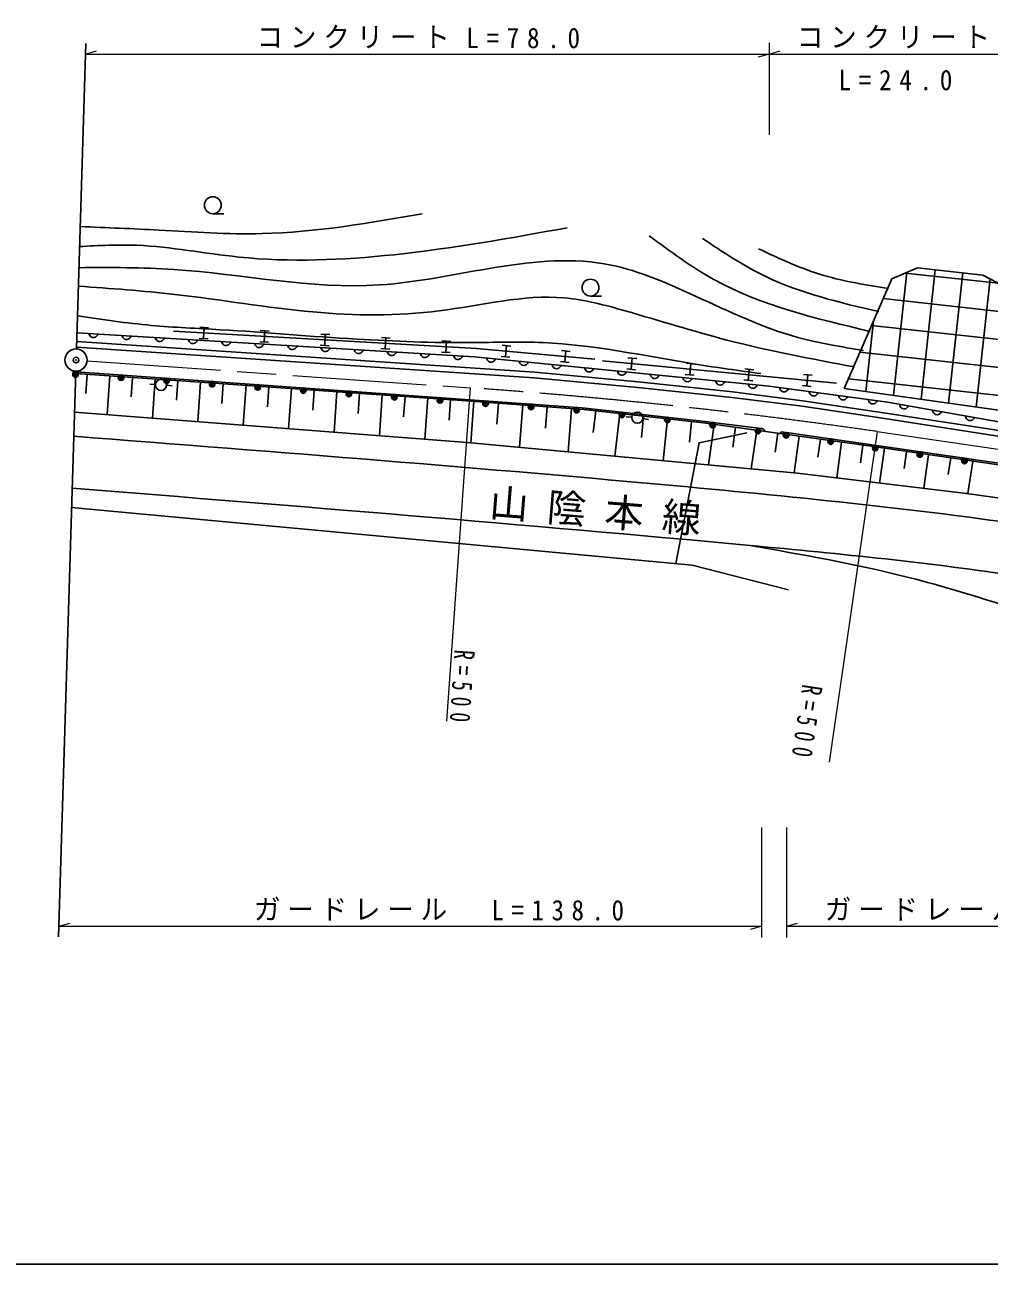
# Model space of a CAD drawing. Units: millimetres, scale not verified. Extents: x 40000 to 680000, y 20000 to 380000.
# Drawn here: x 273855 to 360442, y 205000 to 316276 of the extents above; entities that cross this region are included whole.
import ezdxf

# ---------------------------------------------------------------- set-up
doc = ezdxf.new("R2010")
doc.units = ezdxf.units.MM
doc.header["$LTSCALE"] = 1000
doc.header["$PDMODE"] = 32
doc.header["$PDSIZE"] = 500
doc.linetypes.add('CHAIN', pattern=[18.5, 12, -1.5, 3.5, -1.5])
for name, color, linetype, lineweight in [('M-BGD', 7, 'Continuous', 25), ('M-BMK', 2, 'CHAIN', 13), ('M-BMK-SRVR', 3, 'Continuous', 25), ('M-STR-HTXT', 7, 'Continuous', 13), ('M-TTL-BAND', 7, 'Continuous', 25)]:
    doc.layers.add(name, color=color, linetype=linetype, lineweight=lineweight)
doc.layers.add('M-BMK-HTXT', color=7, linetype='Continuous')
doc.layers.add('M-OTRS', color=6, linetype='Continuous')
doc.styles.add('ＭＳ ゴシック', font='')
doc.styles.get('ＭＳ ゴシック').set_extended_font_data('MS Gothic')

msp = doc.modelspace()

# ---------------------------------------------------------------- hatches: boundary and pattern name
at = {"layer": 'M-BGD'}
h = msp.add_hatch(dxfattribs=at)
h.set_pattern_fill('USER', color=256, style=0, pattern_type=2)
h.set_pattern_definition([(83.7487, (112484, 531576), (-2485.135, 272.223), []), (353.7487, (112484, 531576), (272.223, 2485.135), [])])
h.paths.add_polyline_path([(347414, 283612), (362560, 281500), (363689, 291804), (359866, 293806), (354004, 294462), (351710, 293479)])

# ---------------------------------------------------------------- linework, layer by layer
for p, q in [((290737, 299313), (291737, 299313)), ((324645, 291917), (325645, 291917)), ((289562, 289124), (290361, 289078)), ((289962, 289101), (289905, 288103)), ((294999, 288815), (295798, 288769)), ((295399, 288792), (295342, 287793)), ((300437, 288505), (301235, 288460)), ((300836, 288483), (300779, 287484)), ((290304, 288080), (289505, 288125)), ((295741, 287771), (294943, 287816)), ((301179, 287462), (300380, 287507)), ((306616, 287152), (305817, 287198)), ((305874, 288196), (306673, 288151)), ((306273, 288173), (306217, 287175)), ((311311, 287887), (312110, 287842)), ((311711, 287864), (311654, 286866)), ((316708, 287505), (317504, 287433)), ((317106, 287469), (317016, 286473)), ((312053, 286843), (311255, 286889)), ((317415, 286437), (316618, 286509)), ((322735, 285959), (321938, 286031)), ((322028, 287027), (322825, 286955)), ((322426, 286991), (322337, 285995)), ((325719, 286095), (346738, 284102)), ((327996, 286381), (328792, 286305)), ((328394, 286343), (328299, 285348)), ((278427, 285130), (278128, 285151)), ((312973, 282676), (278427, 285130)), ((279442, 284904), (279322, 283171)), ((328698, 285310), (327901, 285385)), ((333952, 284812), (333156, 284887)), ((333250, 285883), (334047, 285807)), ((333648, 285845), (333554, 284850)), ((338505, 285385), (339301, 285309)), ((338903, 285347), (338809, 284351)), ((343759, 284886), (344556, 284811)), ((281482, 284762), (281239, 281280)), ((283521, 284620), (283399, 282871)), ((285588, 283981), (285089, 284015)), ((285560, 284478), (285316, 280965)), ((286585, 283908), (287083, 283869)), ((287600, 284335), (287477, 282571)), ((289639, 284193), (289392, 280650)), ((291678, 284051), (291554, 282272)), ((293718, 283909), (293468, 280335)), ((295757, 283767), (295632, 281972)), ((339207, 284314), (338410, 284389)), ((344461, 283815), (343665, 283891)), ((344158, 284849), (344063, 283853)), ((297796, 283625), (297545, 280019)), ((299836, 283482), (299709, 281672)), ((301875, 283340), (301621, 279704)), ((303914, 283198), (303787, 281372)), ((305954, 283056), (305698, 279389)), ((307993, 282914), (307864, 281072)), ((310032, 282772), (309774, 279073)), ((323906, 281892), (312973, 282676)), ((312071, 282629), (311942, 280773)), ((314185, 282475), (313901, 278749)), ((316374, 282308), (316230, 280426)), ((318563, 282141), (318273, 278341)), ((320751, 281974), (320605, 280055)), ((322940, 281807), (322644, 277932)), ((334685, 280698), (323906, 281892)), ((325111, 281605), (324898, 279673)), ((327264, 281367), (326842, 277540)), ((328361, 281047), (327862, 281088)), ((329418, 281130), (329209, 279234)), ((329353, 280928), (329847, 280851)), ((331571, 280893), (331157, 277137)), ((333724, 280655), (333520, 278795)), ((339716, 280056), (334685, 280698)), ((335755, 280404), (335247, 276755)), ((337661, 280139), (337413, 278357)), ((339568, 279873), (339084, 276396)), ((340014, 280018), (339716, 280056)), ((341475, 279608), (341239, 277913)), ((342242, 279672), (341945, 279714)), ((378276, 274482), (342242, 279672)), ((343382, 279343), (342922, 276038)), ((345289, 279077), (345062, 277448)), ((347195, 278812), (346747, 275591)), ((349102, 278547), (348881, 276955)), ((351045, 278269), (350587, 275135)), ((353025, 277979), (352799, 276439)), ((355004, 277690), (354561, 274663)), ((356983, 277400), (356766, 275914)), ((358962, 277111), (358535, 274189))]:
    msp.add_line(p, q, dxfattribs=at)
msp.add_lwpolyline([(347414, 283612), (362560, 281500), (363689, 291804), (359866, 293806), (354004, 294462), (351710, 293479)], close=True, dxfattribs=at)
for points in [[(383679, 278857), (378283, 281615), (368329, 283534), (363172, 280296), (351300, 282395), (340686, 283834), (314243, 286472), (278534, 288629)], [(279623, 288563), (279649, 288465), (279692, 288382), (279767, 288298), (279844, 288245), (279938, 288207), (280066, 288200), (280163, 288226), (280246, 288269), (280331, 288344), (280383, 288421), (280421, 288515)], [(282598, 288383), (282625, 288285), (282668, 288203), (282743, 288118), (282820, 288065), (282914, 288028), (283041, 288020), (283139, 288046), (283222, 288089), (283306, 288164), (283359, 288241), (283397, 288335)], [(287214, 288756), (314401, 287210), (325042, 286254)], [(278495, 287337), (319601, 284580), (329183, 283683), (337325, 282820), (343638, 282027), (350874, 280957), (363329, 279025), (368426, 280785), (377327, 279784), (385607, 277093), (402252, 274402), (405116, 274229)], [(278528, 287836), (319641, 285078), (329235, 284180), (337382, 283317), (343706, 282522), (350951, 281451), (363283, 279538), (368369, 281294), (377433, 280275), (385725, 277580), (402307, 274900), (405100, 274731)], [(285574, 288203), (285600, 288106), (285643, 288023), (285718, 287938), (285795, 287886), (285889, 287848), (286017, 287840), (286115, 287866), (286197, 287909), (286282, 287984), (286335, 288061), (286373, 288155)], [(288550, 288024), (288576, 287926), (288619, 287843), (288694, 287759), (288771, 287706), (288865, 287668), (288993, 287660), (289090, 287687), (289173, 287730), (289258, 287805), (289311, 287882), (289348, 287976)], [(291526, 287844), (291552, 287746), (291595, 287664), (291670, 287579), (291747, 287526), (291841, 287488), (291968, 287481), (292066, 287507), (292149, 287550), (292234, 287625), (292286, 287702), (292324, 287796)], [(294501, 287664), (294527, 287567), (294571, 287484), (294646, 287399), (294722, 287346), (294816, 287309), (294944, 287301), (295042, 287327), (295125, 287370), (295209, 287445), (295262, 287522), (295300, 287616)], [(297477, 287485), (297503, 287387), (297546, 287304), (297621, 287219), (297698, 287167), (297792, 287129), (297920, 287121), (298018, 287147), (298100, 287190), (298185, 287266), (298238, 287342), (298276, 287436)], [(300453, 287305), (300479, 287207), (300522, 287124), (300597, 287040), (300674, 286987), (300768, 286949), (300896, 286942), (300993, 286968), (301076, 287011), (301161, 287086), (301214, 287163), (301251, 287257)], [(303428, 287125), (303455, 287027), (303498, 286945), (303573, 286860), (303650, 286807), (303744, 286770), (303871, 286762), (303969, 286788), (304052, 286831), (304137, 286906), (304189, 286983), (304227, 287077)], [(306404, 286945), (306430, 286848), (306473, 286765), (306548, 286680), (306625, 286628), (306719, 286590), (306847, 286582), (306945, 286608), (307028, 286651), (307112, 286726), (307165, 286803), (307203, 286897)], [(309380, 286766), (309406, 286668), (309449, 286585), (309524, 286501), (309601, 286448), (309695, 286410), (309823, 286402), (309921, 286429), (310003, 286472), (310088, 286547), (310141, 286624), (310178, 286718)], [(312356, 286586), (312382, 286488), (312425, 286406), (312500, 286321), (312577, 286268), (312671, 286230), (312798, 286223), (312896, 286249), (312979, 286292), (313064, 286367), (313116, 286444), (313154, 286538)], [(315314, 286365), (315336, 286267), (315376, 286182), (315448, 286095), (315522, 286039), (315615, 285998), (315742, 285985), (315841, 286007), (315925, 286047), (316013, 286119), (316068, 286193), (316110, 286286)], [(318252, 286072), (318274, 285973), (318314, 285889), (318386, 285801), (318461, 285746), (318553, 285704), (318680, 285692), (318779, 285714), (318863, 285754), (318951, 285825), (319007, 285900), (319048, 285993)], [(278423, 284975), (313091, 282558), (324034, 281723), (334801, 280537), (350056, 278414), (393600, 272042)], [(321190, 285779), (321212, 285680), (321252, 285596), (321324, 285508), (321399, 285453), (321491, 285411), (321618, 285399), (321717, 285421), (321802, 285461), (321889, 285532), (321945, 285607), (321986, 285699)], [(324128, 285486), (324151, 285387), (324190, 285303), (324262, 285215), (324337, 285159), (324429, 285118), (324557, 285105), (324655, 285128), (324740, 285167), (324827, 285239), (324883, 285314), (324924, 285406)], [(327066, 285193), (327089, 285094), (327129, 285010), (327200, 284922), (327275, 284866), (327367, 284825), (327495, 284812), (327594, 284835), (327678, 284874), (327765, 284946), (327821, 285021), (327863, 285113)], [(330005, 284899), (330027, 284801), (330067, 284716), (330138, 284629), (330213, 284573), (330306, 284532), (330433, 284519), (330532, 284541), (330616, 284581), (330704, 284653), (330759, 284728), (330801, 284820)], [(332943, 284606), (332965, 284508), (333005, 284423), (333077, 284336), (333151, 284280), (333244, 284239), (333371, 284226), (333470, 284248), (333554, 284288), (333642, 284360), (333698, 284435), (333739, 284527)], [(335881, 284313), (335903, 284214), (335943, 284130), (336015, 284043), (336090, 283987), (336182, 283945), (336309, 283933), (336408, 283955), (336492, 283995), (336580, 284067), (336636, 284141), (336677, 284234)], [(338819, 284020), (338842, 283921), (338881, 283837), (338953, 283749), (339028, 283694), (339120, 283652), (339248, 283640), (339346, 283662), (339431, 283702), (339518, 283773), (339574, 283848), (339615, 283941)], [(341617, 283708), (341635, 283608), (341672, 283522), (341741, 283432), (341814, 283374), (341904, 283329), (342031, 283312), (342131, 283331), (342216, 283368), (342306, 283436), (342365, 283509), (342409, 283600)], [(344270, 283348), (344289, 283248), (344326, 283163), (344394, 283073), (344467, 283014), (344558, 282970), (344685, 282953), (344784, 282971), (344870, 283008), (344960, 283077), (345018, 283149), (345063, 283240)], [(346923, 282988), (346942, 282889), (346979, 282803), (347047, 282713), (347120, 282655), (347211, 282610), (347338, 282593), (347437, 282612), (347523, 282648), (347613, 282717), (347671, 282790), (347716, 282881)], [(349577, 282628), (349595, 282529), (349632, 282443), (349701, 282353), (349774, 282295), (349864, 282250), (349991, 282233), (350091, 282252), (350176, 282289), (350266, 282357), (350325, 282430), (350369, 282521)], [(352390, 282202), (352405, 282102), (352438, 282015), (352503, 281922), (352573, 281861), (352662, 281813), (352788, 281790), (352888, 281805), (352976, 281838), (353068, 281903), (353129, 281974), (353178, 282063)], [(355358, 281677), (355373, 281577), (355406, 281490), (355471, 281397), (355541, 281336), (355630, 281288), (355756, 281266), (355857, 281280), (355944, 281314), (356036, 281379), (356098, 281449), (356146, 281538)], [(389568, 269594), (377527, 271528), (358394, 274208), (343217, 276010), (313581, 278779), (278317, 281506)], [(358326, 281153), (358341, 281052), (358374, 280965), (358439, 280873), (358510, 280811), (358599, 280763), (358725, 280741), (358825, 280756), (358912, 280789), (359005, 280854), (359066, 280924), (359114, 281013)], [(332316, 267906), (334395, 278755), (338693, 279630)], [(340014, 280018), (340093, 280008), (340141, 279992), (340197, 279954), (340233, 279920), (340258, 279876), (340280, 279813), (340283, 279762), (340280, 279732)], [(341613, 279510), (341619, 279549), (341647, 279606), (341684, 279651), (341740, 279693), (341794, 279716), (341866, 279726), (341945, 279714)], [(278056, 272945), (333758, 267772), (342433, 265544)]]:
    msp.add_lwpolyline(points, dxfattribs=at)
for centre, radius in [((290737, 300073), 760), ((324645, 292677), 760), ((278410, 284880), 250), ((278410, 284880), 150), ((278410, 284880), 50), ((282500, 284590), 250), ((282500, 284590), 150), ((282500, 284590), 50), ((286086, 283947), 500), ((286591, 284299), 250), ((286591, 284299), 150), ((286591, 284299), 50), ((290681, 284009), 250), ((290681, 284009), 150), ((290681, 284009), 50), ((294771, 283718), 250), ((294771, 283718), 150), ((294771, 283718), 50), ((298862, 283428), 250), ((298862, 283428), 150), ((298862, 283428), 50), ((302952, 283137), 250), ((302952, 283137), 150), ((302952, 283137), 50), ((307042, 282847), 250), ((307042, 282847), 150), ((307042, 282847), 50), ((311133, 282556), 250), ((311133, 282556), 150), ((311133, 282556), 50), ((315223, 282264), 250), ((315223, 282264), 150), ((315223, 282264), 50), ((319313, 281971), 250), ((319313, 281971), 150), ((319313, 281971), 50), ((323403, 281677), 250), ((323403, 281677), 150), ((323403, 281677), 50), ((327471, 281245), 250), ((327471, 281245), 150), ((327471, 281245), 50), ((328859, 281005), 500), ((331547, 280794), 250), ((331547, 280794), 150), ((331547, 280794), 50), ((335617, 280327), 250), ((335617, 280327), 150), ((335617, 280327), 50), ((339684, 279808), 250), ((339684, 279808), 150), ((339684, 279808), 50), ((342207, 279424), 250), ((342207, 279424), 150), ((342207, 279424), 50), ((346210, 278848), 250), ((346210, 278848), 150), ((346210, 278848), 50), ((350214, 278271), 250), ((350214, 278271), 150), ((350214, 278271), 50), ((354218, 277694), 250), ((354218, 277694), 150), ((354218, 277694), 50), ((358221, 277118), 250), ((358221, 277118), 150), ((358221, 277118), 50)]:
    msp.add_circle(centre, radius, dxfattribs=at)
for points, knots in [([(278824, 298158), (281189, 298063), (283553, 297969), (285921, 297841), (289001, 297675), (292087, 297454), (295159, 297526), (299975, 297640), (304758, 298475), (309541, 299311)], [0, 0, 0, 0, 1, 1, 1, 2, 2, 2, 3, 3, 3, 3]), ([(278770, 296369), (280491, 296456), (282213, 296544), (283926, 296476), (286980, 296356), (290008, 295744), (293059, 295427), (297694, 294945), (302384, 295143), (307022, 295637), (312244, 296192), (317401, 297122), (322559, 298051)], [0, 0, 0, 0, 1, 1, 1, 2, 2, 2, 3, 3, 3, 4, 4, 4, 4]), ([(329898, 297327), (331811, 295920), (333724, 294513), (335773, 293385), (340043, 291033), (344904, 289890), (349765, 288746)], [0, 0, 0, 0, 1, 1, 1, 2, 2, 2, 2]), ([(278712, 294467), (281554, 294484), (284396, 294501), (287226, 294312), (293384, 293901), (299488, 292516), (305702, 292921), (312701, 293377), (319839, 296106), (326497, 294699), (329079, 294169), (331595, 293056), (334073, 291916), (337117, 290515), (340102, 289075), (343272, 288205), (345185, 287680), (347166, 287363), (349147, 287046)], [0, 0, 0, 0, 1, 1, 1, 2, 2, 2, 3, 3, 3, 4, 4, 4, 5, 5, 5, 6, 6, 6, 6]), ([(334691, 297095), (336531, 295869), (338371, 294644), (340334, 293694), (343519, 292154), (347029, 291339), (350538, 290524)], [0, 0, 0, 0, 1, 1, 1, 2, 2, 2, 2]), ([(339716, 296168), (341644, 295269), (343573, 294371), (345591, 293771), (347472, 293212), (349430, 292912), (351389, 292612)], [0, 0, 0, 0, 1, 1, 1, 2, 2, 2, 2]), ([(278661, 292804), (281559, 292600), (284456, 292397), (287341, 292067), (291476, 291595), (295585, 290865), (299728, 290493), (303491, 290155), (307282, 290112), (311066, 290598), (314832, 291071), (318590, 292082), (322299, 291752), (324133, 291597), (325956, 291111), (327758, 290598), (330826, 289722), (333833, 288764), (336891, 287973), (340654, 287000), (344494, 286279), (348334, 285559)], [0, 0, 0, 0, 1, 1, 1, 2, 2, 2, 3, 3, 3, 4, 4, 4, 5, 5, 5, 6, 6, 6, 7, 7, 7, 7]), ([(278580, 290137), (280788, 289813), (282996, 289489), (285216, 289287), (287272, 289101), (289338, 289019), (291401, 288901), (295502, 288665), (299592, 288283), (303692, 288051), (307089, 287853), (310490, 287723), (313896, 287741), (316063, 287756), (318232, 287836), (320390, 287741), (324981, 287539), (329519, 286543), (334073, 285809), (336029, 285493), (337988, 285226), (339948, 284958)], [0, 0, 0, 0, 1, 1, 1, 2, 2, 2, 3, 3, 3, 4, 4, 4, 5, 5, 5, 6, 6, 6, 7, 7, 7, 7]), ([(489657, 235446), (477126, 240275), (464595, 245105), (451909, 249514), (443364, 252484), (434750, 255263), (426051, 257738), (418116, 259994), (410111, 261998), (402074, 263880), (390361, 266607), (378585, 269087), (366710, 270915), (355674, 272613), (344552, 273747), (333426, 274779), (315042, 276483), (296647, 277910), (278251, 279336)], [0, 0, 0, 0, 1, 1, 1, 2, 2, 2, 3, 3, 3, 4, 4, 4, 5, 5, 5, 6, 6, 6, 6]), ([(278109, 274675), (298402, 273046), (318695, 271418), (338980, 269528), (347090, 268772), (355200, 267974), (363248, 266753), (371500, 265502), (379688, 263806), (387818, 261899), (394580, 260312), (401302, 258579), (408024, 256846)], [0, 0, 0, 0, 1, 1, 1, 2, 2, 2, 3, 3, 3, 4, 4, 4, 4]), ([(369088, 261701), (363711, 263541), (358335, 265381), (352839, 266753), (348274, 267893), (343627, 268710), (338980, 269528)], [0, 0, 0, 0, 1, 1, 1, 2, 2, 2, 2])]:
    msp.add_open_spline(points, degree=3, knots=knots, dxfattribs=at)
at = {"layer": 'M-BMK'}
for p, q in [((279457, 286103), (313863, 283680)), ((350381, 279756), (376740, 275940))]:
    msp.add_line(p, q, dxfattribs=at)
msp.add_arc((278739, -215085), 500000, 81.76202, 85.97169, dxfattribs=at)
at = {"layer": 'M-BMK-SRVR'}
for p, q in [((279325, 314601), (278490, 287173)), ((278429, 285174), (276881, 234392))]:
    msp.add_line(p, q, dxfattribs=at)
msp.add_circle((278459, 286173), 1000, dxfattribs=at)
at = {"layer": 'M-OTRS'}
msp.add_point((278459, 286173), dxfattribs=at)
at = {"layer": 'M-STR-HTXT'}
for p, q in [((279296, 313648), (280296, 313928)), ((340686, 314648), (340686, 306386)), ((340686, 313648), (341686, 313928)), ((279296, 313648), (340686, 313648)), ((340686, 313648), (339686, 313368)), ((340686, 313648), (363172, 313648)), ((311756, 253754), (313863, 283680)), ((350381, 279756), (346083, 250066)), ((340014, 234342), (340014, 244213)), ((342242, 244213), (342242, 234342)), ((276910, 235342), (277910, 235622)), ((276910, 235342), (340014, 235342)), ((340014, 235342), (339014, 235062)), ((342242, 235342), (343242, 235622)), ((342242, 235342), (378572, 235342))]:
    msp.add_line(p, q, dxfattribs=at)
at = {"layer": 'M-TTL-BAND'}
msp.add_line((40000, 205000), (579000, 205000), dxfattribs=at)

# ---------------------------------------------------------------- texts
at = {"layer": 'M-BMK-HTXT', "insert": (315472, 271848), "char_height": 2566, "attachment_point": 7, "rotation": 355.4, "style": 'ＭＳ ゴシック'}
msp.add_mtext('\\T1.48;山陰本線', dxfattribs=at)
at = {"layer": 'M-STR-HTXT', "char_height": 1833, "attachment_point": 7, "style": 'ＭＳ ゴシック'}
for s, insert in [('\\T1.26;\\W0.95;コンクリート', (294675, 314148)), ('\\T1.26;\\W0.95;コンクリート', (343179, 314148)), ('\\T1.62;\\W0.9;L=78.0', (313492, 314148)), ('\\T1.62;\\W0.9;L=24.0', (346919, 310372)), ('\\T1.26;\\W0.95;ガードレール', (294429, 235842)), ('\\T1.6;\\W0.9;L=138.0', (315758, 235842)), ('\\T1.26;\\W0.95;ガードレール', (345687, 235842))]:
    msp.add_mtext(s, dxfattribs=dict(at, insert=insert))
for insert, rotation in [((312405, 260211), 266.3), ((343648, 257123), 261.5)]:
    msp.add_mtext('\\T1.61;\\W0.7;R=500', dxfattribs=dict(at, insert=insert, rotation=rotation))

doc.saveas('drawing.dxf')
